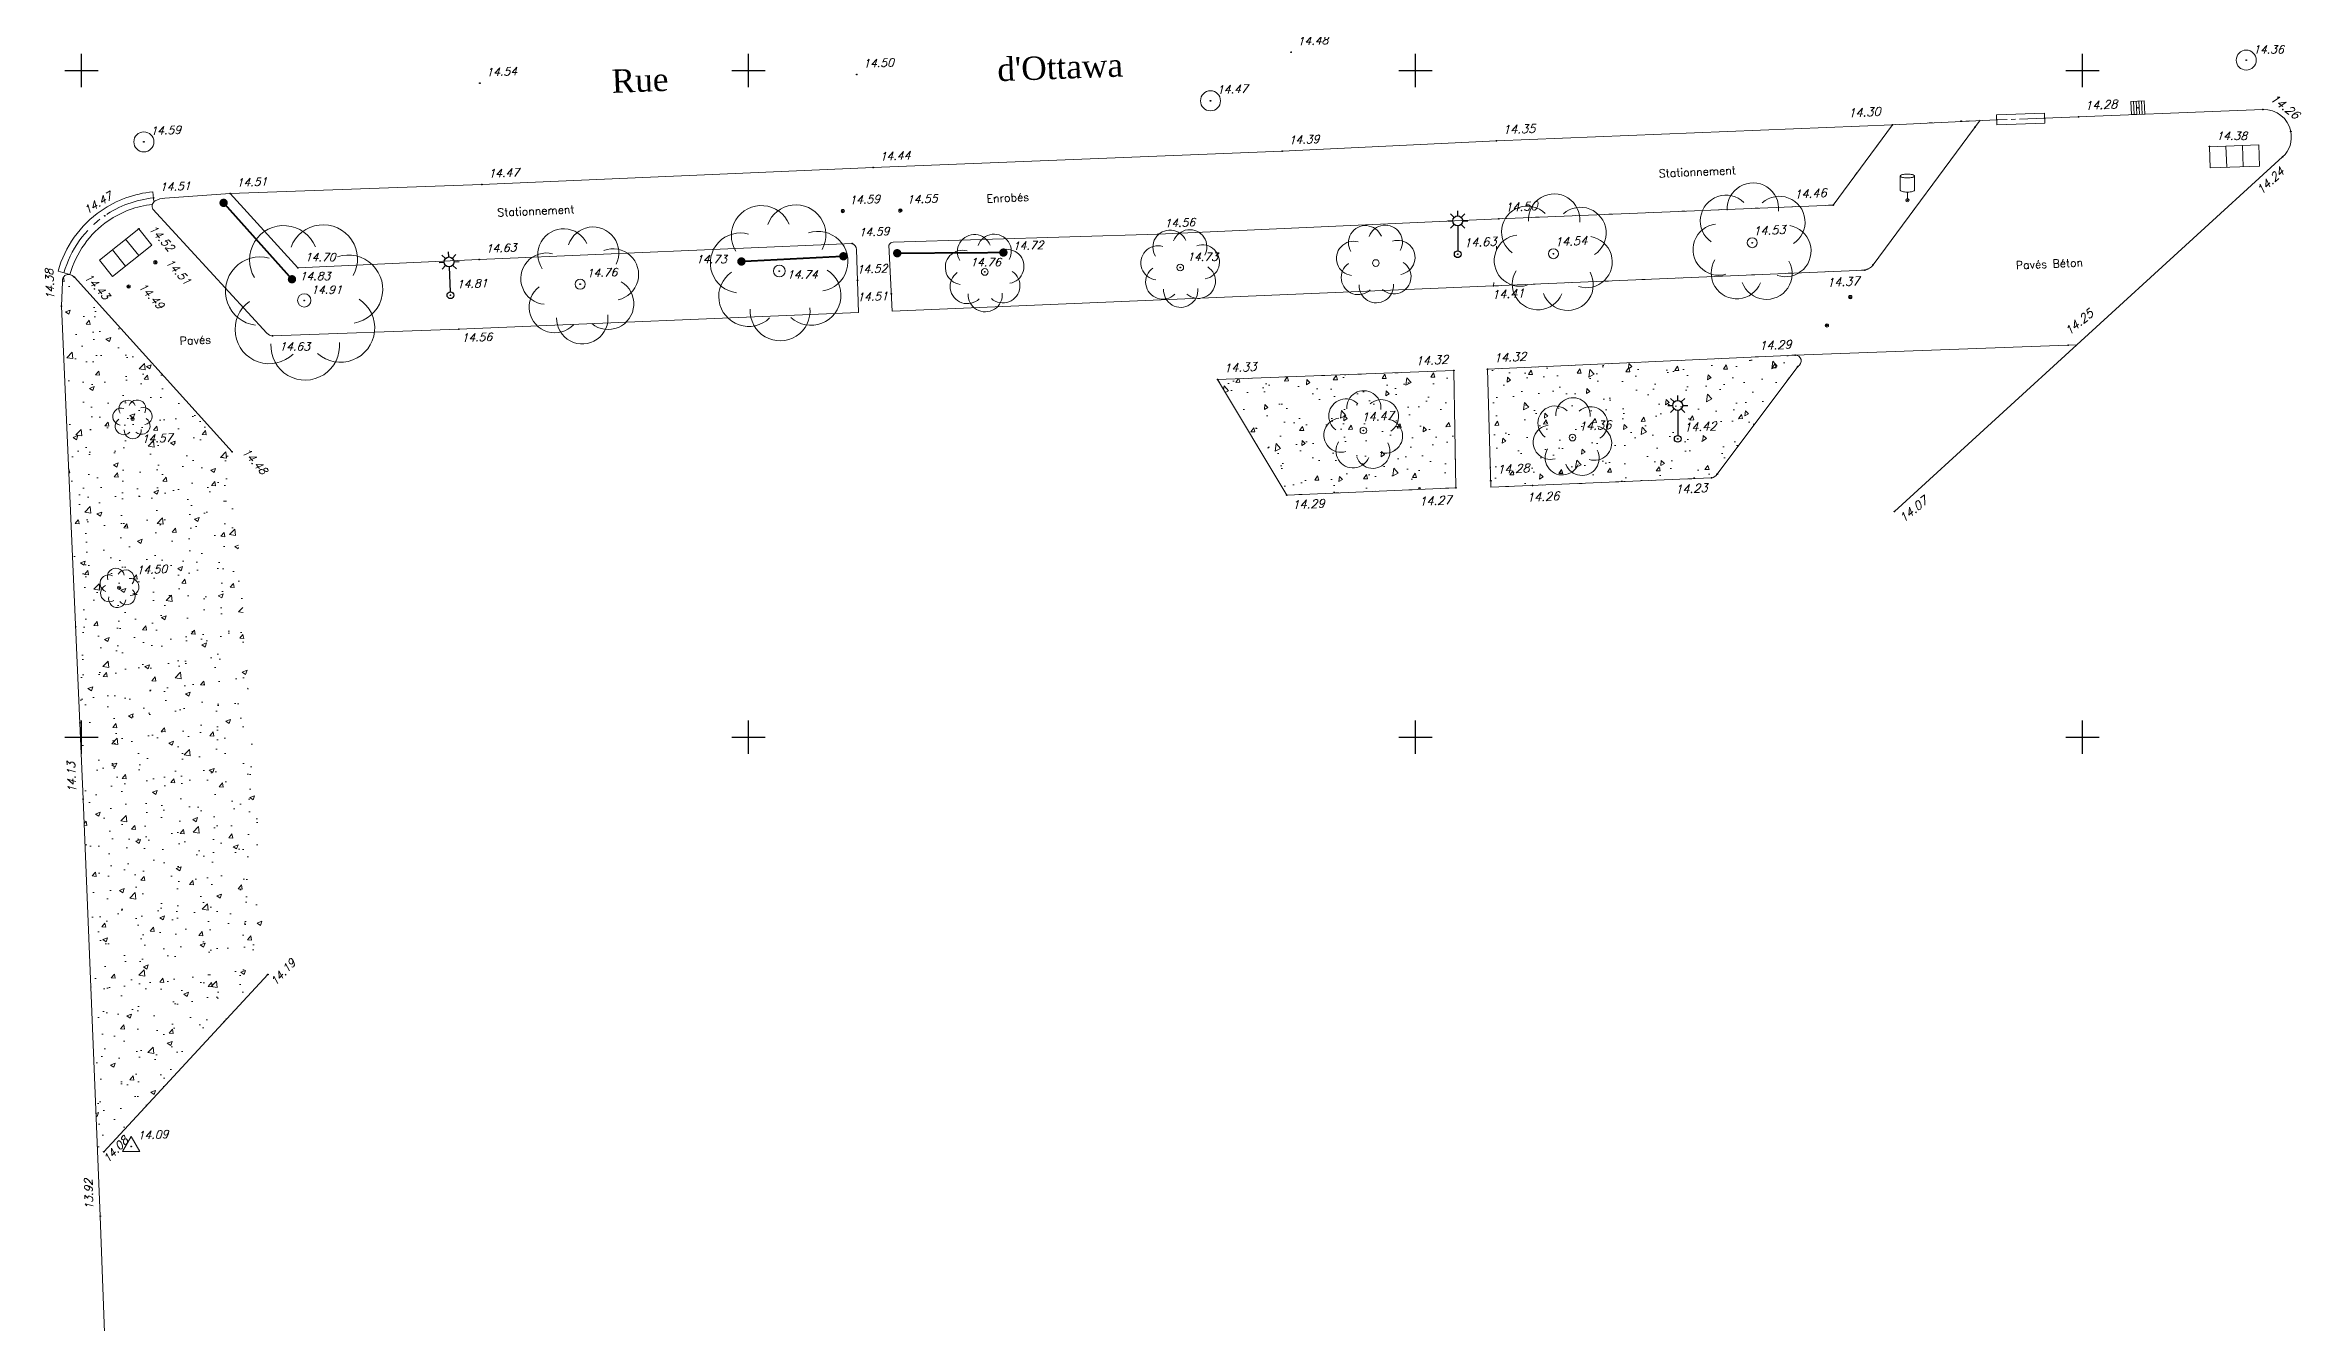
# Model space of a CAD drawing. Header units: metres. Extents: x 1373359 to 1376054, y 5226623 to 5228666.
# Drawn here: x 1375338.9 to 1375406.6, y 5226662.4 to 5226700.8 of the extents above; entities that cross this region are included whole.
import ezdxf

# ---------------------------------------------------------------- set-up
doc = ezdxf.new("R2010")
doc.units = ezdxf.units.M
doc.header["$LTSCALE"] = 2
doc.header["$PDMODE"] = 32
doc.header["$PDSIZE"] = 0.02
doc.linetypes.add('AXES2', pattern=[1.125, 0.75, -0.125, 0.125, -0.125])
doc.linetypes.add('POINTILLEX2', pattern=[0.5, 0, -0.5])
doc.layers.get('0').update_dxf_attribs({"color": 6})
for name, color, linetype, lineweight in [('ASSEP_P_--GC--', 5, 'Continuous', 9), ('ASSEU_P_AFFRON', 124, 'Continuous', 9), ('EV_F_TEXNATSOL', 7, 'Continuous', 0), ('EV_P_ARBRE', 3, 'Continuous', 9), ('FDP_L_CLOTLEG', 7, 'Continuous', 9), ('FDP_L_HAIE', 3, 'Continuous', 9), ('GEOD_P_STA', 6, 'Continuous', 9), ('MOB_P_CORBEIL', 7, 'Continuous', 9), ('MOB_P_OBSBORNF', 7, 'Continuous', 9), ('TEL_P_AFFREC', 6, 'Continuous', 9), ('VOIE_F_TEXNOM', 7, 'Continuous', 0), ('VOIE_L_BORDURE', 7, 'Continuous', 9)]:
    doc.layers.add(name, color=color, linetype=linetype, lineweight=lineweight)
for name, color, linetype in [('ECLAI_P_SUPPE0', 6, 'Continuous'), ('MEP_F_CARRO', 7, 'Continuous'), ('TopoAlt', 7, 'Continuous'), ('Topojis', 7, 'Continuous')]:
    doc.layers.add(name, color=color, linetype=linetype)
doc.styles.get("Standard").update_dxf_attribs({"font": 'romans.shx'})
doc.styles.add('TNR', font='TIMES.TTF', dxfattribs={"width": 0.999})

# ---------------------------------------------------------------- blocks, each defined once
blk = doc.blocks.new('Tcpoint')
at = {"color": 0}
blk.add_point((0, 0), dxfattribs=at)
at = {"layer": 'TopoAlt'}
blk.add_attdef('ALT', (0.2, 0.2), '', height=0.24, dxfattribs=at)
blk = doc.blocks.new('u014')
at = {"color": 0}
blk.add_line((0, 0), (0, 0), dxfattribs=at)
blk.add_circle((0, 0), 0.3, dxfattribs=at)
blk = doc.blocks.new('CB003')
at = {"color": 0, "linetype": 'Continuous'}
for p, q in [((0, 0), (0, 1)), ((1, 1), (0, 1)), ((0.333, 0), (0.333, 1)), ((0.666, 0), (0.666, 1)), ((1, 0), (1, 1)), ((1, 0), (0, 0))]:
    blk.add_line(p, q, dxfattribs=at)
blk = doc.blocks.new('CB024')
at = {"color": 0}
blk.add_circle((0, 0), 0.5, dxfattribs=at)
for centre, start, end in [((0.07, 3.41), 354.4104, 183.203), ((-2.62, 2.18), 45.8389, 234.6315), ((2.71, 2.07), 302.9818, 131.7744), ((-3.34, -0.69), 97.2675, 286.0601), ((3.31, -0.83), 251.5532, 80.3458), ((-1.54, -3.04), 148.6961, 337.4887), ((1.42, -3.1), 200.1246, 28.9173)]:
    blk.add_arc(centre, 2.57, start, end, dxfattribs=at)
blk = doc.blocks.new('CB022')
at = {"color": 0}
blk.add_lwpolyline([(0, 0.5, -1.000317), (0, -0.5, -1.000317), (0, 0.5), (0, -0.5)], format="xyb", dxfattribs=at)
blk.add_lwpolyline([(0.5, 0), (-0.5, 0)], dxfattribs=at)
blk = doc.blocks.new('l009')
at = {"color": 0}
for points in [[(-0.3, 1), (-0.15, 1)], [(-0.212132, 1.212132), (-0.106066, 1.106066)], [(-0.106066, 0.893934), (-0.212132, 0.787868)], [(0, 1.15), (0, 1.3)], [(0, 0.85), (0, 0.85), (0, 0.1)], [(0.212132, 1.212132), (0.106066, 1.106066)], [(0.106066, 0.893934), (0.212132, 0.787868)], [(0.15, 1), (0.3, 1)]]:
    blk.add_lwpolyline(points, dxfattribs=at)
for centre, radius in [((0, 1), 0.15), ((0, 0), 0.1)]:
    blk.add_circle(centre, radius, dxfattribs=at)
blk = doc.blocks.new('CB020')
at = {"color": 0}
for p, q in [((-0.212, 0.729), (-0.212, 0.304)), ((0.212, 0.304), (0.212, 0.729)), ((0, 0.248), (0, 0.05))]:
    blk.add_line(p, q, dxfattribs=at)
blk.add_lwpolyline([(-0.212, 0.729, 0.254607), (-0.203, 0.712, 0.078184), (-0.15, 0.688, 0.037786), (-0.087, 0.677, 0.027603), (0, 0.672, 0.027603), (0.087, 0.677, 0.037786), (0.15, 0.688, 0.078184), (0.203, 0.712, 0.254607), (0.212, 0.729, 0.254607), (0.203, 0.745, 0.078184), (0.15, 0.769, 0.037786), (0.087, 0.781, 0.027603), (0, 0.785, 0.027603), (-0.087, 0.781, 0.037786), (-0.15, 0.769, 0.078184), (-0.203, 0.745, 0.254607)], format="xyb", close=True, dxfattribs=at)
blk.add_circle((0, 0), 0.05, dxfattribs=at)
for centre, radius, start, end in [((-0.192, 0.304), 0.0197, 180, 237.13764), ((-0.102, 0.445), 0.187, 237.13764, 255.01969), ((-0.041, 0.673), 0.423, 255.01969, 263.6754), ((0, 1.039), 0.792, 263.6754, 270), ((0, 1.039), 0.792, 270, 276.3246), ((0.041, 0.673), 0.423, 276.3246, 284.98031), ((0.102, 0.445), 0.187, 284.98031, 302.86236), ((0.192, 0.304), 0.0197, 302.86236, 0)]:
    blk.add_arc(centre, radius, start, end, dxfattribs=at)
blk = doc.blocks.new('t003')
at = {"color": 0}
blk.add_line((0, 0), (0, 0), dxfattribs=at)
blk.add_lwpolyline([(0.259834, -0.149954), (-0.000053, 0.3), (-0.259781, -0.150046)], close=True, dxfattribs=at)
blk = doc.blocks.new('GeoRond')
at = {"const_width": 0.499}
blk.add_lwpolyline([(-0.2505, 0, 1), (0.2505, 0, 1)], format="xyb", close=True, dxfattribs=at)
blk = doc.blocks.new('CB006')
at = {"color": 0}
for p, q in [((-0.039996, 0.19998), (-0.039996, -0.19998)), ((0.039996, 0.19998), (0.039996, -0.19998)), ((0.039996, -0.19998), (0.039996, -0.19998))]:
    blk.add_line(p, q, dxfattribs=at)
for points in [[(-0.19998, -0.19998), (0.19998, -0.19998), (0.19998, 0.19998), (-0.19998, 0.19998), (-0.19998, -0.19998)], [(-0.119988, 0.19998), (-0.119988, -0.19998)], [(0.119988, 0.19998), (0.119988, -0.19998)]]:
    blk.add_lwpolyline(points, dxfattribs=at)
blk.add_point((0, 0), dxfattribs=at)

msp = doc.modelspace()

# ---------------------------------------------------------------- hatches: boundary and pattern name
at = {"layer": 'FDP_L_HAIE'}
h = msp.add_hatch(dxfattribs=at)
h.set_pattern_fill('AR-CONC', color=256, scale=0.008, angle=35.55279, style=0)
h.set_pattern_definition([(85.55278773, (1047779.3167, 5093872.9625), (1.2599172605, 0.743712453), [0.1524, -1.6764]), (30.55278773, (1047779.3167, 5093872.9625), (-1.1181062254, 1.079582842), [0.12192, -1.34112]), (136.00378773, (1047779.4217, 5093873.0245), (0.1418193666, 1.8232926997), [0.12952, -1.42472]), (81.7369877, (1047779.0804, 5093873.2932), (1.95992126, 0.987318842), [0.2286, -2.5146]), (132.1883877, (1047779.2438, 5093873.3755), (0.394248802, 2.714718984), [0.19428, -2.13708]), (26.7367877, (1047779.0804, 5093873.2932), (0.394253256, 2.71471786), [0.18288, -2.01168]), (56.55278773, (1047779.3048, 5093873.3287), (1.4625074173, 0.0396455594), [0.1524, -1.6764]), (1.55278773, (1047779.3048, 5093873.3287), (-0.454525592, 1.486293084), [0.12192, -1.34112]), (107.00418773, (1047779.4267, 5093873.332), (1.007977201, 1.525939371), [0.12952, -1.42472]), (73.05278773, (1047779.31673, 5093872.96255), (-0.3732154818, 0.56470543166), [0, -1.324864, 0, -1.36144, 0, -1.3462]), (43.05278773, (1047779.3167, 5093872.96255), (-0.031096968, 0.9628592473), [0, -0.776224, 0, -1.294384, 0, -0.51308]), (3.05278773, (1047778.94806, 5093872.69907), (0.9091584972, 0.5934298773), [0, -0.508, 0, -1.58496, 0, -2.10312]), (353.05278773, (1047778.7827, 5093872.5809), (0.8458452755, 0.8545328915), [0, -0.6604, 0, -1.052576, 0, -1.49352])])
h.paths.add_polyline_path([(1375394.215, 5226696.638, 0.254612), (1375394.23, 5226696.627, -0.014666), (1375394.22, 5226696.629)], flags=17)
h.paths.add_polyline_path([(1375394.756, 5226696.407, -0.000008), (1375394.756, 5226696.407, 0.000019)], flags=17)
h.paths.add_polyline_path([(1375394.703, 5226696.103, 1.000021), (1375394.803, 5226696.103, 0.574006), (1375394.729, 5226696.147, 0.270653)], flags=17)
h.paths.add_polyline_path([(1375381.468, 5226693.977), (1375382.488, 5226694.031), (1375382.468, 5226694.412), (1375381.447, 5226694.357)], flags=9)
h.paths.add_polyline_path([(1375381.529, 5226694.635), (1375382.645, 5226694.695), (1375382.624, 5226695.075), (1375381.509, 5226695.016)], flags=9)
h.paths.add_polyline_path([(1375381.455, 5226694.319), (1375381.688, 5226694.332), (1375381.672, 5226694.631), (1375381.439, 5226694.619)], flags=9)
h.paths.add_polyline_path([(1375384.338, 5226693.993), (1375385.358, 5226694.047), (1375385.338, 5226694.428), (1375384.318, 5226694.373)], flags=9)
h.paths.add_polyline_path([(1375384.252, 5226694.664), (1375385.337, 5226694.721), (1375385.316, 5226695.102), (1375384.232, 5226695.044)], flags=9)
h.paths.add_polyline_path([(1375384.325, 5226694.335), (1375384.939, 5226694.368), (1375384.923, 5226694.668), (1375384.309, 5226694.635)], flags=9)
h.paths.add_polyline_path([(1375382.546, 5226693.025), (1375383.567, 5226693.08), (1375383.547, 5226693.46), (1375382.526, 5226693.406)], flags=9)
h.paths.add_polyline_path([(1375382.368, 5226693.086), (1375383.422, 5226693.142), (1375383.402, 5226693.522), (1375382.348, 5226693.466)], flags=9)
h.paths.add_polyline_path([(1375382.534, 5226693.368), (1375383.147, 5226693.4), (1375383.131, 5226693.7), (1375382.518, 5226693.667)], flags=9)
h.paths.add_polyline_path([(1375393.68, 5226693.503), (1375394.701, 5226693.558), (1375394.68, 5226693.938), (1375393.66, 5226693.884)], flags=9)
h.paths.add_polyline_path([(1375392.416, 5226693.445), (1375393.543, 5226693.505), (1375393.523, 5226693.885), (1375392.396, 5226693.825)], flags=9)
h.paths.add_polyline_path([(1375393.667, 5226693.846), (1375394.224, 5226693.875), (1375394.208, 5226694.175), (1375393.652, 5226694.145)], flags=9)
h.paths.add_polyline_path([(1375393.923, 5226693.659), (1375394.944, 5226693.713), (1375394.923, 5226694.093), (1375393.903, 5226694.039)], flags=9)
h.paths.add_polyline_path([(1375393.925, 5226694.314), (1375395.03, 5226694.373), (1375395.009, 5226694.753), (1375393.904, 5226694.694)], flags=9)
h.paths.add_polyline_path([(1375393.911, 5226694.001), (1375394.524, 5226694.034), (1375394.508, 5226694.333), (1375393.895, 5226694.301)], flags=9)
h.paths.add_polyline_path([(1375396.98, 5226697.789), (1375398, 5226697.843), (1375397.98, 5226698.224), (1375396.959, 5226698.17)], flags=9)
h.paths.add_polyline_path([(1375396.776, 5226697.729), (1375397.881, 5226697.788), (1375397.861, 5226698.169), (1375396.756, 5226698.11)], flags=9)
h.paths.add_polyline_path([(1375396.967, 5226698.131), (1375397.581, 5226698.164), (1375397.565, 5226698.464), (1375396.951, 5226698.431)], flags=9)
h.paths.add_polyline_path([(1375394.953, 5226695.595), (1375395.974, 5226695.65), (1375395.953, 5226696.03), (1375394.933, 5226695.976)], flags=9)
h.paths.add_polyline_path([(1375395.015, 5226696.254), (1375396.118, 5226696.312), (1375396.098, 5226696.693), (1375394.995, 5226696.634)], flags=9)
h.paths.add_polyline_path([(1375394.941, 5226695.938), (1375395.364, 5226695.96), (1375395.348, 5226696.26), (1375394.925, 5226696.237)], flags=9)
h.paths.add_polyline_path([(1375390.301, 5226694.324), (1375391.321, 5226694.378), (1375391.301, 5226694.758), (1375390.281, 5226694.704)], flags=9)
h.paths.add_polyline_path([(1375390.2, 5226694.989), (1375391.315, 5226695.049), (1375391.294, 5226695.429), (1375390.179, 5226695.37)], flags=9)
h.paths.add_polyline_path([(1375390.288, 5226694.666), (1375390.902, 5226694.699), (1375390.886, 5226694.998), (1375390.272, 5226694.966)], flags=9)
h.paths.add_polyline_path([(1375382.699, 5226695.042), (1375383.719, 5226695.097), (1375383.699, 5226695.477), (1375382.678, 5226695.423)], flags=9)
h.paths.add_polyline_path([(1375382.761, 5226695.701), (1375383.86, 5226695.759), (1375383.84, 5226696.14), (1375382.74, 5226696.081)], flags=9)
h.paths.add_polyline_path([(1375382.686, 5226695.385), (1375383.3, 5226695.417), (1375383.284, 5226695.717), (1375382.67, 5226695.684)], flags=9)
h.paths.add_polyline_path([(1375392.727, 5226695.453), (1375393.747, 5226695.508), (1375393.727, 5226695.888), (1375392.706, 5226695.834)], flags=9)
h.paths.add_polyline_path([(1375391.431, 5226696.093), (1375392.534, 5226696.152), (1375392.514, 5226696.532), (1375391.411, 5226696.474)], flags=9)
h.paths.add_polyline_path([(1375392.714, 5226695.796), (1375393.328, 5226695.828), (1375393.312, 5226696.128), (1375392.698, 5226696.095)], flags=9)
h.paths.add_polyline_path([(1375394.506, 5226697.863), (1375395.454, 5226697.914), (1375395.434, 5226698.294), (1375394.486, 5226698.244)], flags=9)
h.paths.add_polyline_path([(1375393.05, 5226698.533), (1375394.15, 5226698.591), (1375394.129, 5226698.972), (1375393.03, 5226698.913)], flags=9)
h.paths.add_polyline_path([(1375394.493, 5226698.205), (1375395.107, 5226698.238), (1375395.091, 5226698.538), (1375394.478, 5226698.505)], flags=9)
h.paths.add_polyline_path([(1375396.568, 5226697.967), (1375397.589, 5226698.021), (1375397.569, 5226698.402), (1375396.548, 5226698.347)], flags=9)
h.paths.add_polyline_path([(1375395.228, 5226698.509), (1375396.327, 5226698.567), (1375396.307, 5226698.948), (1375395.208, 5226698.889)], flags=9)
h.paths.add_polyline_path([(1375396.556, 5226698.309), (1375397.169, 5226698.342), (1375397.153, 5226698.642), (1375396.54, 5226698.609)], flags=9)
h = msp.add_hatch(dxfattribs=at)
h.set_pattern_fill('AR-CONC', color=256, scale=0.008, style=0)
h.set_pattern_definition([(50, (1375314.603, 5226667.5566), (1.457477, -0.127513), [0.1524, -1.6764]), (355, (1375314.603, 5226667.5566), (-0.28194, 1.528453), [0.12192, -1.34112]), (100.451, (1375314.7244, 5226667.546), (1.17554, 1.400934), [0.12952, -1.42472]), (46.184, (1375314.603, 5226667.963), (2.16863, -0.33634), [0.2286, -2.5146]), (96.6356, (1375314.7837, 5226667.935), (1.89923, 1.9794), [0.19428, -2.13708]), (351.184, (1375314.603, 5226667.963), (1.89924, 1.9794), [0.18288, -2.01168]), (21, (1375314.8061, 5226667.8614), (1.21292, -0.818124), [0.1524, -1.6764]), (326, (1375314.8061, 5226667.8614), (0.494416, 1.473504), [0.12192, -1.34112]), (71.4514, (1375314.9072, 5226667.7932), (1.70733, 0.655383), [0.12952, -1.42472]), (37.5, (1375314.60295, 5226667.5566), (0.024709, 0.67644), [0, -1.324864, 0, -1.36144, 0, -1.3462]), (7.5, (1375314.60295, 5226667.5566), (0.534557, 0.801445), [0, -0.776224, 0, -1.294384, 0, -0.51308]), (327.5, (1375314.1498, 5226667.5566), (1.084725, -0.04583), [0, -0.508, 0, -1.58496, 0, -2.10312]), (317.5, (1375313.9466, 5226667.5566), (1.185033, 0.203412), [0, -0.6604, 0, -1.052576, 0, -1.49352])])
edge = h.paths.add_edge_path()
edge.add_line((1375344.513, 5226688.56), (1375345.589, 5226672.879))
edge.add_line((1375345.589, 5226672.879), (1375340.667, 5226667.564))
edge.add_line((1375340.667, 5226667.564), (1375340.484, 5226667.557))
edge.add_line((1375340.484, 5226667.557), (1375340.046, 5226678.141))
edge.add_line((1375340.046, 5226678.141), (1375339.396, 5226692.93))
edge.add_line((1375339.396, 5226692.93), (1375339.432, 5226693.66))
edge.add_arc((1375339.676, 5226693.684), 0.246, 136.85676, 185.58771, ccw=False)
edge.add_arc((1375339.588, 5226693.767), 0.124, 60.00763, 136.85676, ccw=False)
edge.add_arc((1375342.252, 5226698.383), 5.206, 240.00763, 241.70767)
edge.add_line((1375339.785, 5226693.799), (1375344.513, 5226688.56))
h = msp.add_hatch(dxfattribs=at)
h.set_pattern_fill('AR-CONC', color=256, scale=0.008, angle=35.55279, style=0)
h.set_pattern_definition([(85.553, (1375374.0695, 5226687.26), (1.25992, 0.74371), [0.1524, -1.6764]), (30.553, (1375374.0695, 5226687.26), (-1.1181, 1.07958), [0.12192, -1.34112]), (136.004, (1375374.1745, 5226687.322), (0.14182, 1.82329), [0.12952, -1.42472]), (81.737, (1375373.8332, 5226687.5907), (1.95992, 0.98732), [0.2286, -2.5146]), (132.188, (1375373.9965, 5226687.673), (0.39425, 2.71472), [0.19428, -2.13708]), (26.737, (1375373.8332, 5226687.5907), (0.39425, 2.71472), [0.18288, -2.01168]), (56.553, (1375374.0576, 5226687.6262), (1.46251, 0.039646), [0.1524, -1.6764]), (1.553, (1375374.0576, 5226687.6262), (-0.45453, 1.48629), [0.12192, -1.34112]), (107.004, (1375374.1795, 5226687.6295), (1.00798, 1.52594), [0.12952, -1.42472]), (73.0528, (1375374.0695, 5226687.26005), (-0.373215, 0.564705), [0, -1.324864, 0, -1.36144, 0, -1.3462]), (43.053, (1375374.0695, 5226687.26005), (-0.031097, 0.96286), [0, -0.776224, 0, -1.294384, 0, -0.51308]), (3.0528, (1375373.70086, 5226686.99657), (0.909158, 0.59343), [0, -0.508, 0, -1.58496, 0, -2.10312]), (353.053, (1375373.5355, 5226686.8784), (0.845845, 0.854533), [0, -0.6604, 0, -1.052576, 0, -1.49352])])
h.paths.add_polyline_path([(1375376.143, 5226687.26), (1375381.211, 5226687.479), (1375381.155, 5226690.995), (1375374.07, 5226690.726)])
edge = h.paths.add_edge_path()
edge.add_line((1375382.163, 5226691.033), (1375391.384, 5226691.458))
edge.add_arc((1375391.392, 5226691.281), 0.177, -63.80889, 92.63587, ccw=False)
edge.add_line((1375391.47, 5226691.122), (1375389.051, 5226687.886))
edge.add_arc((1375388.81, 5226688.066), 0.3, 283.06994, 323.22621, ccw=False)
edge.add_line((1375388.878, 5226687.773), (1375382.265, 5226687.499))
edge.add_line((1375382.265, 5226687.499), (1375382.163, 5226691.033))

# ---------------------------------------------------------------- linework, layer by layer
at = {"layer": 'FDP_L_CLOTLEG', "const_width": 0.05, "flags": 128}
for points in [[(1375346.311, 5226693.734), (1375344.261, 5226696.026)], [(1375362.847, 5226694.424), (1375359.788, 5226694.267)], [(1375367.645, 5226694.535), (1375364.461, 5226694.515)]]:
    msp.add_lwpolyline(points, dxfattribs=at)
at = {"layer": 'FDP_L_HAIE', "linetype": 'POINTILLEX2', "elevation": -14.421}
msp.add_lwpolyline([(1375393.48, 5226694.011), (1375382.346, 5226693.533), (1375382.499, 5226695.55), (1375392.527, 5226695.961), (1375394.306, 5226698.371), (1375396.932, 5226698.503), (1375393.723, 5226694.166, -0.184557)], format="xyb", close=True, dxfattribs=at)
at = {"layer": 'FDP_L_HAIE', "elevation": -14.421}
msp.add_lwpolyline([(1375394.756, 5226696.407, -0.000008), (1375394.756, 5226696.407, 0.000017)], format="xyb", close=True, dxfattribs=at)
at = {"layer": 'FDP_L_HAIE', "linetype": 'POINTILLEX2', "elevation": -14.421, "flags": 128}
msp.add_lwpolyline([(1375391.384, 5226691.458), (1375382.163, 5226691.033), (1375382.265, 5226687.499), (1375388.878, 5226687.773, 0.17703), (1375389.051, 5226687.886), (1375391.47, 5226691.122, 0.813002)], format="xyb", close=True, dxfattribs=at)
msp.add_lwpolyline([(1375374.07, 5226690.726), (1375376.143, 5226687.26), (1375381.211, 5226687.479), (1375381.155, 5226690.995)], close=True, dxfattribs=at)
at = {"layer": 'MEP_F_CARRO'}
for p, q in [((1375340, 5226699.5), (1375340, 5226700.5)), ((1375360, 5226699.5), (1375360, 5226700.5)), ((1375380, 5226699.5), (1375380, 5226700.5)), ((1375400, 5226699.5), (1375400, 5226700.5)), ((1375339.5, 5226700), (1375340.5, 5226700)), ((1375359.5, 5226700), (1375360.5, 5226700)), ((1375379.5, 5226700), (1375380.5, 5226700)), ((1375399.5, 5226700), (1375400.5, 5226700)), ((1375340, 5226679.5), (1375340, 5226680.5)), ((1375360, 5226679.5), (1375360, 5226680.5)), ((1375380, 5226679.5), (1375380, 5226680.5)), ((1375400, 5226679.5), (1375400, 5226680.5)), ((1375339.5, 5226680), (1375340.5, 5226680)), ((1375359.5, 5226680), (1375360.5, 5226680)), ((1375379.5, 5226680), (1375380.5, 5226680)), ((1375399.5, 5226680), (1375400.5, 5226680))]:
    msp.add_line(p, q, dxfattribs=at)
at = {"layer": 'VOIE_L_BORDURE', "flags": 128}
for points in [[(1375394.362, 5226686.764), (1375406.007, 5226697.404, 0.258775), (1375406.253, 5226698.163, 0.3692), (1375405.415, 5226698.828), (1375398.868, 5226698.562)], [(1375396.932, 5226698.503), (1375393.723, 5226694.166, -0.184557), (1375393.48, 5226694.011), (1375382.346, 5226693.533)], [(1375342.169, 5226696.056), (1375342.141, 5226696.357, 0.127919), (1375340.59, 5226695.791, 0.175314), (1375339.295, 5226693.975), (1375339.652, 5226693.875, -0.175314), (1375340.8, 5226695.487, -0.123475), (1375342.125, 5226695.983, -0.123475)], [(1375363.298, 5226692.735), (1375363.24, 5226694.626, 0.294605), (1375363.112, 5226694.812), (1375351.928, 5226694.324), (1375346.491, 5226694.078), (1375344.458, 5226696.302)], [(1375344.513, 5226688.56), (1375339.785, 5226693.799, 0.34018), (1375339.497, 5226693.852, 0.215892), (1375339.432, 5226693.66), (1375339.396, 5226692.93), (1375340.046, 5226678.141), (1375340.563, 5226665.631), (1375341.049, 5226652.491), (1375341.421, 5226643.592), (1375341.506, 5226641.25, 0.120686), (1375342.069, 5226639.268, 0.290872), (1375343.935, 5226638.277, 0.165174), (1375345.922, 5226639.131)], [(1375382.163, 5226691.033), (1375391.384, 5226691.458, -0.813002), (1375391.47, 5226691.122), (1375389.051, 5226687.886, -0.17703), (1375388.878, 5226687.773), (1375382.265, 5226687.499)]]:
    msp.add_lwpolyline(points, format="xyb", dxfattribs=at)
for points in [[(1375398.863, 5226698.716), (1375397.426, 5226698.663)], [(1375397.432, 5226698.528), (1375397.432, 5226698.513), (1375394.306, 5226698.371), (1375382.429, 5226697.886)], [(1375394.306, 5226698.371), (1375392.527, 5226695.961), (1375382.499, 5226695.55)], [(1375398.874, 5226698.416), (1375397.437, 5226698.363)], [(1375391.384, 5226691.458), (1375399.836, 5226691.765)], [(1375376.143, 5226687.26), (1375381.211, 5226687.479), (1375381.155, 5226690.995), (1375374.07, 5226690.726)], [(1375340.667, 5226667.564), (1375345.589, 5226672.879)]]:
    msp.add_lwpolyline(points, dxfattribs=at)
at = {"layer": 'VOIE_L_BORDURE'}
for points in [[(1375398.863, 5226698.716), (1375398.874, 5226698.416)], [(1375397.426, 5226698.663), (1375397.437, 5226698.363)], [(1375364.313, 5226692.778), (1375382.346, 5226693.533)], [(1375376.143, 5226687.26), (1375374.07, 5226690.726)], [(1375382.163, 5226691.033), (1375382.265, 5226687.499)]]:
    msp.add_lwpolyline(points, dxfattribs=at)
at = {"layer": 'VOIE_L_BORDURE', "linetype": 'AXES2', "ltscale": 0.5, "flags": 128}
msp.add_lwpolyline([(1375398.868, 5226698.566), (1375397.432, 5226698.513)], dxfattribs=at)
at = {"layer": 'VOIE_L_BORDURE'}
for points in [[(1375382.429, 5226697.886), (1375376.008, 5226697.578), (1375363.743, 5226697.088), (1375352.007, 5226696.577), (1375344.458, 5226696.302), (1375342.5, 5226696.171, 0.106738), (1375342.212, 5226696.088, 0.429701), (1375342.143, 5226695.836), (1375345.559, 5226692.115, 0.201755), (1375345.726, 5226692.039), (1375351.312, 5226692.233), (1375363.298, 5226692.735)], [(1375382.499, 5226695.55), (1375372.282, 5226695.084), (1375364.344, 5226694.847, 0.288115), (1375364.214, 5226694.76), (1375364.313, 5226692.778)]]:
    msp.add_lwpolyline(points, format="xyb", dxfattribs=at)
at = {"layer": 'VOIE_L_BORDURE', "linetype": 'AXES2', "flags": 128}
msp.add_lwpolyline([(1375342.158, 5226696.173, 0.127919), (1375340.695, 5226695.639, 0.175314), (1375339.473, 5226693.925)], format="xyb", dxfattribs=at)

# ---------------------------------------------------------------- block references
at = {"layer": 'ASSEP_P_--GC--', "yscale": -0.9999999999978479, "rotation": 2.659154544585621}
msp.add_blockref('CB006', (1375401.662, 5226698.881), dxfattribs=at)
at = {"layer": 'ASSEU_P_AFFRON', "yscale": -1}
for p in [(1375404.915, 5226700.308), (1375341.87, 5226697.855)]:
    msp.add_blockref('u014', p, dxfattribs=at)
at = {"layer": 'ASSEU_P_AFFRON', "yscale": -0.9999999999977532, "rotation": 2.30462397090405}
msp.add_blockref('u014', (1375373.856, 5226699.088), dxfattribs=at)
at = {"layer": 'ECLAI_P_SUPPE0'}
for p in [(1375381.268, 5226694.484, -14.421), (1375387.865, 5226688.949, -14.421)]:
    msp.add_blockref('l009', p, dxfattribs=at)
at = {"layer": 'ECLAI_P_SUPPE0', "rotation": 2.30462397090405}
msp.add_blockref('l009', (1375351.061, 5226693.254), dxfattribs=at)
at = {"layer": 'EV_P_ARBRE'}
for p, xscale, yscale in [((1375360.925, 5226693.981), 0.35, -0.35), ((1375346.68, 5226693.101), 0.4, -0.4), ((1375378.813, 5226694.222), 0.2000000000000002, -0.2), ((1375367.085, 5226693.953), 0.2, -0.2), ((1375372.949, 5226694.088), 0.2, -0.2), ((1375341.529, 5226689.546), 0.1, -0.1)]:
    msp.add_blockref('CB024', p, dxfattribs=dict(at, xscale=xscale, yscale=yscale))
for p, xscale, yscale, zscale in [((1375384.138, 5226694.501, -14.421), 0.3000000000465661, 0.2999999998137355, 0.3000000000000007), ((1375390.101, 5226694.831, -14.421), 0.3000000000465661, 0.2999999998137355, 0.3000000000000007), ((1375378.439, 5226689.196, -14.421), 0.1999999999534339, 0.2000000001862645, 0.1999999999999993), ((1375384.712, 5226688.984, -14.421), 0.1999999999534339, 0.2000000001862645, 0.1999999999999993)]:
    msp.add_blockref('CB024', p, dxfattribs=dict(at, xscale=xscale, yscale=yscale, zscale=zscale))
at = {"layer": 'EV_P_ARBRE', "xscale": 0.3000000000327683, "yscale": -0.299999999814081, "zscale": 0.3, "rotation": 2.304623970680533}
msp.add_blockref('CB024', (1375354.954, 5226693.586), dxfattribs=at)
at = {"layer": 'EV_P_ARBRE', "xscale": 0.099999999914134, "yscale": -0.0999999999323188, "rotation": 92.23805795995862}
msp.add_blockref('CB024', (1375341.126, 5226684.482), dxfattribs=at)
at = {"layer": 'FDP_L_CLOTLEG', "xscale": 0.2499999999999994, "yscale": 0.2499999999999994, "zscale": 0.2499999999999994, "rotation": 183.1134582890855}
for p in [(1375344.261, 5226696.026), (1375364.461, 5226694.515), (1375367.645, 5226694.535), (1375359.788, 5226694.267), (1375362.847, 5226694.424), (1375346.311, 5226693.734)]:
    msp.add_blockref('GeoRond', p, dxfattribs=at)
at = {"layer": 'GEOD_P_STA'}
msp.add_blockref('t003', (1375341.492, 5226667.723), dxfattribs=at)
at = {"layer": 'MOB_P_CORBEIL'}
msp.add_blockref('CB020', (1375394.753, 5226696.103, -14.421), dxfattribs=at)
at = {"layer": 'MOB_P_OBSBORNF', "xscale": 0.1, "yscale": -0.1}
for p in [(1375362.831, 5226695.779), (1375342.215, 5226694.243), (1375341.412, 5226693.518)]:
    msp.add_blockref('CB022', p, dxfattribs=at)
at = {"layer": 'MOB_P_OBSBORNF', "xscale": 0.1000000000012293, "yscale": -0.1000000000006442, "rotation": 2.30462397090405}
msp.add_blockref('CB022', (1375364.556, 5226695.795), dxfattribs=at)
at = {"layer": 'MOB_P_OBSBORNF', "xscale": 0.1000000000931323, "yscale": 0.099999999627471, "zscale": 0.0999999999999997}
for p in [(1375393.04, 5226693.202, -14.421), (1375392.34, 5226692.346, -14.421)]:
    msp.add_blockref('CB022', p, dxfattribs=at)
at = {"layer": 'TEL_P_AFFREC'}
for p, xscale, yscale, rotation in [((1375405.291, 5226697.766), 1.479131774321411, 0.6368327332118331, 182.1055592650156), ((1375340.535, 5226694.306), 1.514025920963812, -0.628446894767672, 38.6001294786659)]:
    msp.add_blockref('CB003', p, dxfattribs=dict(at, xscale=xscale, yscale=yscale, rotation=rotation))
at = {"layer": 'Topojis'}
ref = msp.add_blockref('Tcpoint', (1375376.272, 5226700.543), dxfattribs=dict(at, rotation=2.30462397090405))
ref.add_attrib('ALT', '14.48', (1375376.464, 5226700.751), dxfattribs={"layer": 'TopoAlt', "height": 0.24, "rotation": 2.30462, "oblique": 18})
ref = msp.add_blockref('Tcpoint', (1375404.915, 5226700.308), dxfattribs=at)
ref.add_attrib('ALT', '14.36', (1375405.115, 5226700.508), dxfattribs={"layer": 'TopoAlt', "height": 0.24, "oblique": 18})
ref = msp.add_blockref('Tcpoint', (1375351.944, 5226699.615), dxfattribs=dict(at, rotation=2.30462397090405))
ref.add_attrib('ALT', '14.54', (1375352.136, 5226699.823), dxfattribs={"layer": 'TopoAlt', "height": 0.24, "rotation": 2.30462, "oblique": 18})
ref = msp.add_blockref('Tcpoint', (1375363.246, 5226699.877), dxfattribs=dict(at, rotation=2.30462397090405))
ref.add_attrib('ALT', '14.50', (1375363.438, 5226700.084), dxfattribs={"layer": 'TopoAlt', "height": 0.24, "rotation": 2.30462, "oblique": 18})
ref = msp.add_blockref('Tcpoint', (1375373.856, 5226699.088), dxfattribs=dict(at, rotation=2.30462397090405))
ref.add_attrib('ALT', '14.47', (1375374.048, 5226699.296), dxfattribs={"layer": 'TopoAlt', "height": 0.24, "rotation": 2.30462, "oblique": 18})
ref = msp.add_blockref('Tcpoint', (1375394.306, 5226698.371, -14.421), dxfattribs=dict(at, rotation=3.049020510641232))
ref.add_attrib('ALT', '14.30', (1375392.977, 5226698.592, -14.421), dxfattribs={"layer": 'TopoAlt', "height": 0.254, "rotation": 3.04902, "oblique": 18})
ref = msp.add_blockref('Tcpoint', (1375399.888, 5226698.603, -14.421), dxfattribs=dict(at, rotation=3.049020510641232))
ref.add_attrib('ALT', '14.28', (1375400.077, 5226698.813, -14.421), dxfattribs={"layer": 'TopoAlt', "height": 0.254, "rotation": 3.04902, "oblique": 18})
ref = msp.add_blockref('Tcpoint', (1375405.415, 5226698.828, -14.421), dxfattribs=dict(at, rotation=322.3802233736116))
ref.add_attrib('ALT', '14.26', (1375405.611, 5226699.118, -14.421), dxfattribs={"layer": 'TopoAlt', "height": 0.254, "rotation": 322.38022, "oblique": 18})
ref = msp.add_blockref('Tcpoint', (1375341.87, 5226697.855), dxfattribs=dict(at, rotation=2.30462397090405))
ref.add_attrib('ALT', '14.59', (1375342.062, 5226698.063), dxfattribs={"layer": 'TopoAlt', "height": 0.24, "rotation": 2.30462, "oblique": 18})
ref = msp.add_blockref('Tcpoint', (1375376.008, 5226697.578), dxfattribs=dict(at, rotation=2.30462397090405))
ref.add_attrib('ALT', '14.39', (1375376.199, 5226697.786), dxfattribs={"layer": 'TopoAlt', "height": 0.24, "rotation": 2.30462, "oblique": 18})
ref = msp.add_blockref('Tcpoint', (1375382.429, 5226697.886, -14.421), dxfattribs=dict(at, rotation=2.304623970729306))
ref.add_attrib('ALT', '14.35', (1375382.621, 5226698.094, -14.421), dxfattribs={"layer": 'TopoAlt', "height": 0.254, "rotation": 2.30462, "oblique": 18})
for p, rotation in [((1375396.368, 5226698.475, -14.421), 3.049020510641232), ((1375396.78, 5226698.297, -14.421), 3.049020510641232), ((1375397.432, 5226698.513, -14.421), 3.049020510641232), ((1375398.868, 5226698.566, -14.421), 3.049020510641232), ((1375406.253, 5226698.163, -14.421), 39.46661149067642), ((1375394.753, 5226696.103, -14.421), 3.049020510641232), ((1375393.723, 5226694.166, -14.421), 3.049020510641232), ((1375393.04, 5226693.202, -14.421), 3.049020510641232), ((1375392.34, 5226692.346, -14.421), 3.049020510641232), ((1375391.47, 5226691.122, -14.421), 3.049020510641232), ((1375389.051, 5226687.886, -14.421), 3.049020510641232)]:
    msp.add_blockref('Tcpoint', p, dxfattribs=dict(at, rotation=rotation))
ref = msp.add_blockref('Tcpoint', (1375403.813, 5226697.712), dxfattribs=at)
ref.add_attrib('ALT', '14.38', (1375404.013, 5226697.912), dxfattribs={"layer": 'TopoAlt', "height": 0.24, "oblique": 18})
ref = msp.add_blockref('Tcpoint', (1375363.743, 5226697.088), dxfattribs=dict(at, rotation=2.30462397090405))
ref.add_attrib('ALT', '14.44', (1375363.934, 5226697.296), dxfattribs={"layer": 'TopoAlt', "height": 0.24, "rotation": 2.30462, "oblique": 18})
ref = msp.add_blockref('Tcpoint', (1375406.007, 5226697.404, -14.421), dxfattribs=dict(at, rotation=43.0060175915901))
ref.add_attrib('ALT', '14.24', (1375405.361, 5226696.259, -14.421), dxfattribs={"layer": 'TopoAlt', "height": 0.254, "rotation": 43.00602, "oblique": 18})
ref = msp.add_blockref('Tcpoint', (1375344.458, 5226696.302), dxfattribs=dict(at, rotation=2.30462397090405))
ref.add_attrib('ALT', '14.51', (1375344.649, 5226696.51), dxfattribs={"layer": 'TopoAlt', "height": 0.24, "rotation": 2.30462, "oblique": 18})
ref = msp.add_blockref('Tcpoint', (1375352.007, 5226696.577), dxfattribs=dict(at, rotation=2.30462397090405))
ref.add_attrib('ALT', '14.47', (1375352.198, 5226696.785), dxfattribs={"layer": 'TopoAlt', "height": 0.24, "rotation": 2.30462, "oblique": 18})
ref = msp.add_blockref('Tcpoint', (1375340.695, 5226695.639), dxfattribs=dict(at, rotation=31.7760749589605))
ref.add_attrib('ALT', '14.47', (1375340.158, 5226695.674), dxfattribs={"layer": 'TopoAlt', "height": 0.24, "rotation": 31.77607, "oblique": 18})
ref = msp.add_blockref('Tcpoint', (1375342.158, 5226696.173), dxfattribs=dict(at, rotation=2.30462397090405))
ref.add_attrib('ALT', '14.51', (1375342.35, 5226696.381), dxfattribs={"layer": 'TopoAlt', "height": 0.24, "rotation": 2.30462, "oblique": 18})
ref = msp.add_blockref('Tcpoint', (1375362.831, 5226695.779), dxfattribs=dict(at, rotation=2.30462397090405))
ref.add_attrib('ALT', '14.59', (1375363.023, 5226695.987), dxfattribs={"layer": 'TopoAlt', "height": 0.24, "rotation": 2.30462, "oblique": 18})
ref = msp.add_blockref('Tcpoint', (1375364.556, 5226695.795), dxfattribs=dict(at, rotation=2.30462397090405))
ref.add_attrib('ALT', '14.55', (1375364.748, 5226696.003), dxfattribs={"layer": 'TopoAlt', "height": 0.24, "rotation": 2.30462, "oblique": 18})
ref = msp.add_blockref('Tcpoint', (1375382.499, 5226695.55, -14.421), dxfattribs=dict(at, rotation=3.049020510641232))
ref.add_attrib('ALT', '14.50', (1375382.688, 5226695.76, -14.421), dxfattribs={"layer": 'TopoAlt', "height": 0.254, "rotation": 3.04902, "oblique": 18})
ref = msp.add_blockref('Tcpoint', (1375392.527, 5226695.961, -14.421), dxfattribs=dict(at, rotation=3.049020510641232))
ref.add_attrib('ALT', '14.46', (1375391.358, 5226696.153, -14.421), dxfattribs={"layer": 'TopoAlt', "height": 0.254, "rotation": 3.04902, "oblique": 18})
ref = msp.add_blockref('Tcpoint', (1375372.282, 5226695.084), dxfattribs=dict(at, rotation=2.30462397090405))
ref.add_attrib('ALT', '14.56', (1375372.473, 5226695.291), dxfattribs={"layer": 'TopoAlt', "height": 0.24, "rotation": 2.30462, "oblique": 18})
ref = msp.add_blockref('Tcpoint', (1375390.101, 5226694.831, -14.421), dxfattribs=dict(at, rotation=3.049020510641232))
ref.add_attrib('ALT', '14.53', (1375390.127, 5226695.049, -14.421), dxfattribs={"layer": 'TopoAlt', "height": 0.254, "rotation": 3.04902, "oblique": 18})
ref = msp.add_blockref('Tcpoint', (1375341.719, 5226695.251), dxfattribs=dict(at, rotation=312.0703802389303))
ref.add_attrib('ALT', '14.52', (1375342.001, 5226695.236), dxfattribs={"layer": 'TopoAlt', "height": 0.24, "rotation": 312.07038, "oblique": 18})
ref = msp.add_blockref('Tcpoint', (1375351.928, 5226694.324), dxfattribs=dict(at, rotation=2.30462397090405))
ref.add_attrib('ALT', '14.63', (1375352.12, 5226694.532), dxfattribs={"layer": 'TopoAlt', "height": 0.24, "rotation": 2.30462, "oblique": 18})
ref = msp.add_blockref('Tcpoint', (1375363.112, 5226694.812), dxfattribs=dict(at, rotation=2.30462397090405))
ref.add_attrib('ALT', '14.59', (1375363.304, 5226695.02), dxfattribs={"layer": 'TopoAlt', "height": 0.24, "rotation": 2.30462, "oblique": 18})
ref = msp.add_blockref('Tcpoint', (1375367.645, 5226694.535), dxfattribs=dict(at, rotation=2.30462397090405))
ref.add_attrib('ALT', '14.72', (1375367.924, 5226694.61), dxfattribs={"layer": 'TopoAlt', "height": 0.24, "rotation": 2.30462, "oblique": 18})
ref = msp.add_blockref('Tcpoint', (1375381.268, 5226694.484, -14.421), dxfattribs=dict(at, rotation=3.049020510641232))
ref.add_attrib('ALT', '14.63', (1375381.457, 5226694.695, -14.421), dxfattribs={"layer": 'TopoAlt', "height": 0.254, "rotation": 3.04902, "oblique": 18})
ref = msp.add_blockref('Tcpoint', (1375384.138, 5226694.501, -14.421), dxfattribs=dict(at, rotation=3.049020510641232))
ref.add_attrib('ALT', '14.54', (1375384.18, 5226694.723, -14.421), dxfattribs={"layer": 'TopoAlt', "height": 0.254, "rotation": 3.04902, "oblique": 18})
ref = msp.add_blockref('Tcpoint', (1375339.396, 5226692.93), dxfattribs=dict(at, rotation=92.45557541166842))
ref.add_attrib('ALT', '14.38', (1375339.187, 5226693.122), dxfattribs={"layer": 'TopoAlt', "height": 0.24, "rotation": 92.45558, "oblique": 18})
ref = msp.add_blockref('Tcpoint', (1375342.215, 5226694.243), dxfattribs=dict(at, rotation=312.0703802389303))
ref.add_attrib('ALT', '14.51', (1375342.498, 5226694.229), dxfattribs={"layer": 'TopoAlt', "height": 0.24, "rotation": 312.07038, "oblique": 18})
ref = msp.add_blockref('Tcpoint', (1375346.491, 5226694.078), dxfattribs=at)
ref.add_attrib('ALT', '14.70', (1375346.691, 5226694.278), dxfattribs={"layer": 'TopoAlt', "height": 0.24, "oblique": 18})
ref = msp.add_blockref('Tcpoint', (1375354.954, 5226693.586), dxfattribs=dict(at, rotation=2.30462397090405))
ref.add_attrib('ALT', '14.76', (1375355.146, 5226693.794), dxfattribs={"layer": 'TopoAlt', "height": 0.24, "rotation": 2.30462, "oblique": 18})
ref = msp.add_blockref('Tcpoint', (1375359.788, 5226694.267), dxfattribs=at)
ref.add_attrib('ALT', '14.73', (1375358.422, 5226694.215), dxfattribs={"layer": 'TopoAlt', "height": 0.24, "oblique": 18})
ref = msp.add_blockref('Tcpoint', (1375360.925, 5226693.981), dxfattribs=at)
ref.add_attrib('ALT', '14.74', (1375361.149, 5226693.755), dxfattribs={"layer": 'TopoAlt', "height": 0.24, "oblique": 18})
ref = msp.add_blockref('Tcpoint', (1375363.268, 5226693.703), dxfattribs=dict(at, rotation=2.30462397090405))
ref.add_attrib('ALT', '14.52', (1375363.245, 5226693.907), dxfattribs={"layer": 'TopoAlt', "height": 0.24, "rotation": 2.30462, "oblique": 18})
ref = msp.add_blockref('Tcpoint', (1375367.085, 5226693.953), dxfattribs=at)
ref.add_attrib('ALT', '14.76', (1375366.645, 5226694.127), dxfattribs={"layer": 'TopoAlt', "height": 0.24, "oblique": 18})
ref = msp.add_blockref('Tcpoint', (1375372.949, 5226694.088), dxfattribs=at)
ref.add_attrib('ALT', '14.73', (1375373.149, 5226694.288), dxfattribs={"layer": 'TopoAlt', "height": 0.24, "oblique": 18})
ref = msp.add_blockref('Tcpoint', (1375393.48, 5226694.011, -14.421), dxfattribs=dict(at, rotation=3.049020510641232))
ref.add_attrib('ALT', '14.37', (1375392.343, 5226693.505, -14.421), dxfattribs={"layer": 'TopoAlt', "height": 0.254, "rotation": 3.04902, "oblique": 18})
ref = msp.add_blockref('Tcpoint', (1375339.785, 5226693.799), dxfattribs=dict(at, rotation=312.1895362992028))
ref.add_attrib('ALT', '14.43', (1375340.067, 5226693.785), dxfattribs={"layer": 'TopoAlt', "height": 0.24, "rotation": 312.18954, "oblique": 18})
ref = msp.add_blockref('Tcpoint', (1375341.412, 5226693.518), dxfattribs=dict(at, rotation=312.0703802389303))
ref.add_attrib('ALT', '14.49', (1375341.694, 5226693.504), dxfattribs={"layer": 'TopoAlt', "height": 0.24, "rotation": 312.07038, "oblique": 18})
ref = msp.add_blockref('Tcpoint', (1375346.311, 5226693.734), dxfattribs=at)
ref.add_attrib('ALT', '14.83', (1375346.534, 5226693.71), dxfattribs={"layer": 'TopoAlt', "height": 0.24, "oblique": 18})
ref = msp.add_blockref('Tcpoint', (1375346.68, 5226693.101), dxfattribs=at)
ref.add_attrib('ALT', '14.91', (1375346.88, 5226693.301), dxfattribs={"layer": 'TopoAlt', "height": 0.24, "oblique": 18})
ref = msp.add_blockref('Tcpoint', (1375351.061, 5226693.254), dxfattribs=dict(at, rotation=2.30462397090405))
ref.add_attrib('ALT', '14.81', (1375351.253, 5226693.462), dxfattribs={"layer": 'TopoAlt', "height": 0.24, "rotation": 2.30462, "oblique": 18})
ref = msp.add_blockref('Tcpoint', (1375364.287, 5226693.297), dxfattribs=dict(at, rotation=2.30462397090405))
ref.add_attrib('ALT', '14.51', (1375363.26, 5226693.077), dxfattribs={"layer": 'TopoAlt', "height": 0.24, "rotation": 2.30462, "oblique": 18})
ref = msp.add_blockref('Tcpoint', (1375382.346, 5226693.533, -14.421), dxfattribs=dict(at, rotation=3.049020510641232))
ref.add_attrib('ALT', '14.41', (1375382.295, 5226693.145, -14.421), dxfattribs={"layer": 'TopoAlt', "height": 0.254, "rotation": 3.04902, "oblique": 18})
ref = msp.add_blockref('Tcpoint', (1375399.57, 5226691.755, -14.421), dxfattribs=dict(at, rotation=39.46661149067642))
ref.add_attrib('ALT', '14.25', (1375399.598, 5226692.037, -14.421), dxfattribs={"layer": 'TopoAlt', "height": 0.254, "rotation": 39.46661, "oblique": 18})
ref = msp.add_blockref('Tcpoint', (1375345.726, 5226692.039), dxfattribs=at)
ref.add_attrib('ALT', '14.63', (1375345.926, 5226691.599), dxfattribs={"layer": 'TopoAlt', "height": 0.24, "oblique": 18})
ref = msp.add_blockref('Tcpoint', (1375351.312, 5226692.233), dxfattribs=dict(at, rotation=2.30462397090405))
ref.add_attrib('ALT', '14.56', (1375351.394, 5226691.855), dxfattribs={"layer": 'TopoAlt', "height": 0.24, "rotation": 2.30462, "oblique": 18})
ref = msp.add_blockref('Tcpoint', (1375381.155, 5226690.995, -14.421), dxfattribs=dict(at, rotation=3.049020510641232))
ref.add_attrib('ALT', '14.32', (1375380.008, 5226691.153, -14.421), dxfattribs={"layer": 'TopoAlt', "height": 0.254, "rotation": 3.04902, "oblique": 18})
ref = msp.add_blockref('Tcpoint', (1375382.163, 5226691.033, -14.421), dxfattribs=dict(at, rotation=3.049020510641232))
ref.add_attrib('ALT', '14.32', (1375382.352, 5226691.244, -14.421), dxfattribs={"layer": 'TopoAlt', "height": 0.254, "rotation": 3.04902, "oblique": 18})
ref = msp.add_blockref('Tcpoint', (1375391.384, 5226691.458, -14.421), dxfattribs=dict(at, rotation=3.049020510641232))
ref.add_attrib('ALT', '14.29', (1375390.307, 5226691.608, -14.421), dxfattribs={"layer": 'TopoAlt', "height": 0.254, "rotation": 3.04902, "oblique": 18})
ref = msp.add_blockref('Tcpoint', (1375374.07, 5226690.726, -14.421), dxfattribs=dict(at, rotation=3.049020510641232))
ref.add_attrib('ALT', '14.33', (1375374.259, 5226690.937, -14.421), dxfattribs={"layer": 'TopoAlt', "height": 0.254, "rotation": 3.04902, "oblique": 18})
ref = msp.add_blockref('Tcpoint', (1375341.529, 5226689.546), dxfattribs=dict(at, rotation=2.573795548316562))
ref.add_attrib('ALT', '14.57', (1375341.804, 5226688.821), dxfattribs={"layer": 'TopoAlt', "height": 0.24, "rotation": 2.5738, "oblique": 18})
ref = msp.add_blockref('Tcpoint', (1375378.439, 5226689.196, -14.421), dxfattribs=dict(at, rotation=3.049020510641232))
ref.add_attrib('ALT', '14.47', (1375378.38, 5226689.468, -14.421), dxfattribs={"layer": 'TopoAlt', "height": 0.254, "rotation": 3.04902, "oblique": 18})
ref = msp.add_blockref('Tcpoint', (1375384.712, 5226688.984, -14.421), dxfattribs=dict(at, rotation=3.049020510641232))
ref.add_attrib('ALT', '14.36', (1375384.902, 5226689.194, -14.421), dxfattribs={"layer": 'TopoAlt', "height": 0.254, "rotation": 3.04902, "oblique": 18})
ref = msp.add_blockref('Tcpoint', (1375387.865, 5226688.949, -14.421), dxfattribs=dict(at, rotation=3.049020510641232))
ref.add_attrib('ALT', '14.42', (1375388.054, 5226689.159, -14.421), dxfattribs={"layer": 'TopoAlt', "height": 0.254, "rotation": 3.04902, "oblique": 18})
ref = msp.add_blockref('Tcpoint', (1375344.513, 5226688.56), dxfattribs=dict(at, rotation=312.0703802389303))
ref.add_attrib('ALT', '14.48', (1375344.796, 5226688.546), dxfattribs={"layer": 'TopoAlt', "height": 0.24, "rotation": 312.07038, "oblique": 18})
ref = msp.add_blockref('Tcpoint', (1375382.26, 5226687.686, -14.421), dxfattribs=dict(at, rotation=3.049020510641232))
ref.add_attrib('ALT', '14.28', (1375382.449, 5226687.897, -14.421), dxfattribs={"layer": 'TopoAlt', "height": 0.254, "rotation": 3.04902, "oblique": 18})
ref = msp.add_blockref('Tcpoint', (1375376.143, 5226687.26, -14.421), dxfattribs=dict(at, rotation=3.049020510641232))
ref.add_attrib('ALT', '14.29', (1375376.305, 5226686.838, -14.421), dxfattribs={"layer": 'TopoAlt', "height": 0.254, "rotation": 3.04902, "oblique": 18})
ref = msp.add_blockref('Tcpoint', (1375381.211, 5226687.479, -14.421), dxfattribs=dict(at, rotation=3.049020510641232))
ref.add_attrib('ALT', '14.27', (1375380.111, 5226686.939, -14.421), dxfattribs={"layer": 'TopoAlt', "height": 0.254, "rotation": 3.04902, "oblique": 18})
ref = msp.add_blockref('Tcpoint', (1375383.509, 5226687.551, -14.421), dxfattribs=dict(at, rotation=3.049020510641232))
ref.add_attrib('ALT', '14.26', (1375383.342, 5226687.06, -14.421), dxfattribs={"layer": 'TopoAlt', "height": 0.254, "rotation": 3.04902, "oblique": 18})
ref = msp.add_blockref('Tcpoint', (1375388.878, 5226687.773, -14.421), dxfattribs=dict(at, rotation=3.049020510641232))
ref.add_attrib('ALT', '14.23', (1375387.788, 5226687.303, -14.421), dxfattribs={"layer": 'TopoAlt', "height": 0.254, "rotation": 3.04902, "oblique": 18})
ref = msp.add_blockref('Tcpoint', (1375394.362, 5226686.764, -14.421), dxfattribs=dict(at, rotation=39.46661149067642))
ref.add_attrib('ALT', '14.07', (1375394.634, 5226686.42, -14.421), dxfattribs={"layer": 'TopoAlt', "height": 0.254, "rotation": 39.46661, "oblique": 18})
ref = msp.add_blockref('Tcpoint', (1375341.126, 5226684.482), dxfattribs=dict(at, rotation=2.573795495009539))
ref.add_attrib('ALT', '14.50', (1375341.648, 5226684.886), dxfattribs={"layer": 'TopoAlt', "height": 0.24, "rotation": 2.5738, "oblique": 18})
ref = msp.add_blockref('Tcpoint', (1375340.046, 5226678.141), dxfattribs=dict(at, rotation=92.23805811783524))
ref.add_attrib('ALT', '14.13', (1375339.839, 5226678.333), dxfattribs={"layer": 'TopoAlt', "height": 0.24, "rotation": 92.23806, "oblique": 18})
ref = msp.add_blockref('Tcpoint', (1375345.589, 5226672.879), dxfattribs=dict(at, rotation=47.19685740170472))
ref.add_attrib('ALT', '14.19', (1375345.81, 5226672.524), dxfattribs={"layer": 'TopoAlt', "height": 0.24, "rotation": 47.19686, "oblique": 18})
ref = msp.add_blockref('Tcpoint', (1375340.667, 5226667.564), dxfattribs=dict(at, rotation=47.19685741076914))
ref.add_attrib('ALT', '14.08', (1375340.792, 5226667.204), dxfattribs={"layer": 'TopoAlt', "height": 0.24, "rotation": 47.19686, "oblique": 18})
ref = msp.add_blockref('Tcpoint', (1375341.492, 5226667.723), dxfattribs=dict(at, rotation=2.573795388395493))
ref.add_attrib('ALT', '14.09', (1375341.683, 5226667.932), dxfattribs={"layer": 'TopoAlt', "height": 0.24, "rotation": 2.5738, "oblique": 18})
ref = msp.add_blockref('Tcpoint', (1375340.563, 5226665.631), dxfattribs=dict(at, rotation=92.23805811783524))
ref.add_attrib('ALT', '13.92', (1375340.355, 5226665.823), dxfattribs={"layer": 'TopoAlt', "height": 0.24, "rotation": 92.23806, "oblique": 18})

# ---------------------------------------------------------------- texts
at = {"layer": 'EV_F_TEXNATSOL'}
for s, p in [('Stationnement', (1375387.303, 5226696.788, -14.421)), ('Enrobés', (1375367.143, 5226696.031, -14.421)), ('Stationnement', (1375352.475, 5226695.616, -14.421)), ('Pavés Béton', (1375398.011, 5226694.034, -14.421)), ('Pavés', (1375342.951, 5226691.766, -14.421))]:
    msp.add_text(s, height=0.24, rotation=2.43281, dxfattribs=at).set_placement(p)
at = {"layer": 'VOIE_F_TEXNOM', "style": 'TNR', "width": 0.999}
for s, p in [("d'Ottawa", (1375367.476, 5226699.674)), ('Rue', (1375355.911, 5226699.323))]:
    msp.add_text(s, height=0.7, rotation=2.17427, dxfattribs=at).set_placement(p)

doc.saveas('drawing.dxf')
